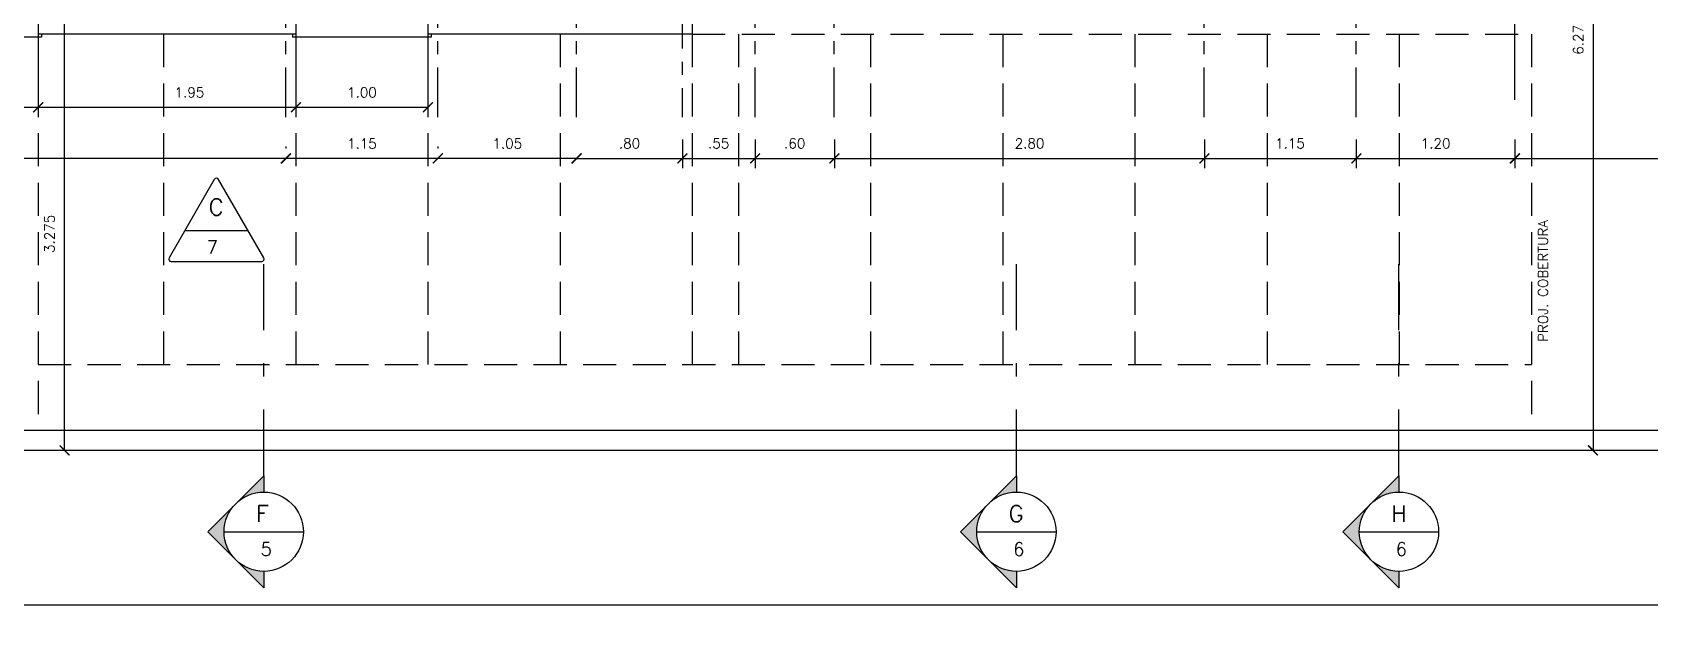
# Model space of a CAD drawing. Header units: millimetres. Extents: x 90.4 to 130, y 123.7 to 148.
# Drawn here: x 111.23 to 123.47, y 123.67 to 128.07 of the extents above; entities that cross this region are included whole.
import ezdxf
from ezdxf.enums import TextEntityAlignment as Align

# ---------------------------------------------------------------- set-up
doc = ezdxf.new("R2010")
doc.units = ezdxf.units.MM
for name, pattern in [('CENTER', [0.6, 0.375, -0.075, 0.075, -0.075]), ('DASHDOT', [1, 0.5, -0.25, 0, -0.25]), ('HIDDEN', [0.375, 0.25, -0.125])]:
    doc.linetypes.add(name, pattern=pattern)
for name, color, linetype in [('COTAS', 1, 'Continuous'), ('EIXOS', 141, 'CENTER'), ('LPROJ', 7, 'HIDDEN'), ('LVISTA02', 1, 'Continuous'), ('NOTAS', 2, 'Continuous'), ('REVEST', 2, 'Continuous')]:
    doc.layers.add(name, color=color, linetype=linetype)
doc.styles.add('100-50', font='romans.shx', dxfattribs={"height": 0.125})
doc.styles.add('60-50', font='romans.shx', dxfattribs={"height": 0.075})
doc.dimstyles.new('50', dxfattribs={"dimtxt": 0.1, "dimasz": 2.5, "dimexe": 1.25, "dimexo": 0.625, "dimgap": 0.075, "dimtad": 1, "dimzin": 0, "dimdsep": 46, "dimtxsty": '60-50', "dimcen": 2.5, "dimclrt": 3, "dimadec": 0, "dimazin": 0, "dimtfac": 1, "dimtmove": 0, "dimatfit": 3, "dimfxl": 1, "dimarcsym": 0})

# ---------------------------------------------------------------- blocks, each defined once
blk = doc.blocks.new('*D2')
at = {"color": 0, "linetype": 'ByBlock'}
blk.add_arc((127.574, 124.912), 0.839, 95.125, 174.875, dxfattribs=at)
for points in [[(127.498, 125.76), (127.499, 125.735), (127.574, 125.751)], [(126.751, 124.986), (126.726, 124.988), (126.735, 124.912)]]:
    blk.add_solid(points, dxfattribs=at)
at = {"layer": 'DEFPOINTS', "color": 0, "linetype": 'ByBlock'}
for p in [(127.574, 134.762), (127.154, 125.638), (127.574, 125.062), (95.974, 124.912), (127.574, 124.912)]:
    blk.add_point(p, dxfattribs=at)
at = {"color": 3, "linetype": 'ByBlock', "insert": (126.901, 125.585), "char_height": 0.075, "attachment_point": 5, "rotation": 45, "style": '60-50'}
blk.add_mtext('90.00°', dxfattribs=at)
blk = doc.blocks.new('_ARCHTICK')
at = {"color": 0, "linetype": 'ByBlock', "const_width": 0.15}
blk.add_lwpolyline([(-0.5, -0.5), (0.5, 0.5)], dxfattribs=at)
blk = doc.blocks.new('*D3')
at = {"color": 0, "linetype": 'ByBlock'}
for p, q in [((114.299, 127.684), (114.299, 127.668)), ((115.349, 127.593), (114.299, 127.593))]:
    blk.add_line(p, q, dxfattribs=at)
at = {"layer": 'DEFPOINTS', "color": 0, "linetype": 'ByBlock'}
for p in [(115.349, 128.062), (114.299, 127.593), (114.299, 127.434)]:
    blk.add_point(p, dxfattribs=at)
at = {"color": 0, "linetype": 'ByBlock', "xscale": 0.075, "yscale": 0.075, "zscale": 0.075, "rotation": 180}
blk.add_blockref('_ARCHTICK', (114.299, 127.593), dxfattribs=at)
at = {"color": 0, "linetype": 'ByBlock', "xscale": 0.075, "yscale": 0.075, "zscale": 0.075}
blk.add_blockref('_ARCHTICK', (115.349, 127.593), dxfattribs=at)
at = {"color": 3, "linetype": 'ByBlock', "insert": (114.824, 127.705), "char_height": 0.075, "attachment_point": 5, "style": '60-50'}
blk.add_mtext('1.05', dxfattribs=at)
blk = doc.blocks.new('*D4')
at = {"color": 0, "linetype": 'ByBlock'}
for p, q in [((113.149, 127.684), (113.149, 127.668)), ((114.299, 127.593), (113.149, 127.593))]:
    blk.add_line(p, q, dxfattribs=at)
at = {"layer": 'DEFPOINTS', "color": 0, "linetype": 'ByBlock'}
for p in [(113.149, 127.593), (113.149, 127.434), (114.299, 127.434)]:
    blk.add_point(p, dxfattribs=at)
at = {"color": 0, "linetype": 'ByBlock', "xscale": 0.075, "yscale": 0.075, "zscale": 0.075, "rotation": 180}
blk.add_blockref('_ARCHTICK', (113.149, 127.593), dxfattribs=at)
at = {"color": 0, "linetype": 'ByBlock', "xscale": 0.075, "yscale": 0.075, "zscale": 0.075}
blk.add_blockref('_ARCHTICK', (114.299, 127.593), dxfattribs=at)
at = {"color": 3, "linetype": 'ByBlock', "insert": (113.724, 127.705), "char_height": 0.075, "attachment_point": 5, "style": '60-50'}
blk.add_mtext('1.15', dxfattribs=at)
blk = doc.blocks.new('*D5')
at = {"color": 0, "linetype": 'ByBlock'}
for p, q in [((105.349, 127.357), (105.349, 127.046)), ((113.149, 127.121), (105.349, 127.121))]:
    blk.add_line(p, q, dxfattribs=at)
at = {"layer": 'DEFPOINTS', "color": 0, "linetype": 'ByBlock'}
for p in [(105.349, 127.607), (105.349, 127.121), (113.149, 126.962)]:
    blk.add_point(p, dxfattribs=at)
at = {"color": 0, "linetype": 'ByBlock', "xscale": 0.075, "yscale": 0.075, "zscale": 0.075, "rotation": 180}
blk.add_blockref('_ARCHTICK', (105.349, 127.121), dxfattribs=at)
at = {"color": 0, "linetype": 'ByBlock', "xscale": 0.075, "yscale": 0.075, "zscale": 0.075}
blk.add_blockref('_ARCHTICK', (113.149, 127.121), dxfattribs=at)
at = {"color": 3, "linetype": 'ByBlock', "insert": (109.249, 127.233), "char_height": 0.075, "attachment_point": 5, "style": '60-50'}
blk.add_mtext('7.80', dxfattribs=at)
blk = doc.blocks.new('*D10')
at = {"color": 0, "linetype": 'ByBlock'}
for p, q in [((92.374, 124.107), (92.374, 123.669)), ((127.574, 124.107), (127.574, 123.669)), ((92.374, 123.744), (127.574, 123.744))]:
    blk.add_line(p, q, dxfattribs=at)
at = {"layer": 'DEFPOINTS', "color": 0, "linetype": 'ByBlock'}
for p in [(92.374, 124.182), (127.574, 124.182), (127.574, 123.744)]:
    blk.add_point(p, dxfattribs=at)
at = {"color": 0, "linetype": 'ByBlock', "xscale": 0.075, "yscale": 0.075, "zscale": 0.075, "rotation": 180}
blk.add_blockref('_ARCHTICK', (92.374, 123.744), dxfattribs=at)
at = {"color": 0, "linetype": 'ByBlock', "xscale": 0.075, "yscale": 0.075, "zscale": 0.075}
blk.add_blockref('_ARCHTICK', (127.574, 123.744), dxfattribs=at)
at = {"color": 3, "linetype": 'ByBlock', "insert": (109.974, 123.857), "char_height": 0.075, "attachment_point": 5, "style": '60-50'}
blk.add_mtext('35.20', dxfattribs=at)
blk = doc.blocks.new('*D37')
at = {"color": 0, "linetype": 'ByBlock'}
for p, q in [((123.04, 131.187), (123.04, 124.912)), ((122.986, 124.912), (122.965, 124.912))]:
    blk.add_line(p, q, dxfattribs=at)
at = {"layer": 'DEFPOINTS', "color": 0, "linetype": 'ByBlock'}
for p in [(123.04, 131.187), (123.04, 124.912), (123.061, 124.912)]:
    blk.add_point(p, dxfattribs=at)
at = {"color": 0, "linetype": 'ByBlock', "xscale": 0.075, "yscale": 0.075, "zscale": 0.075}
for p, rotation in [((123.04, 131.187), 90), ((123.04, 124.912), 270)]:
    blk.add_blockref('_ARCHTICK', p, dxfattribs=dict(at, rotation=rotation))
at = {"color": 3, "linetype": 'ByBlock', "insert": (122.928, 128.05), "char_height": 0.075, "attachment_point": 5, "rotation": 90, "style": '60-50'}
blk.add_mtext('6.275', dxfattribs=at)
blk = doc.blocks.new('*D38')
at = {"color": 0, "linetype": 'ByBlock'}
for p, q in [((111.821, 128.187), (111.587, 128.187)), ((111.662, 124.912), (111.662, 128.187)), ((111.821, 124.912), (111.587, 124.912))]:
    blk.add_line(p, q, dxfattribs=at)
at = {"layer": 'DEFPOINTS', "color": 0, "linetype": 'ByBlock'}
for p in [(111.662, 128.187), (111.896, 128.187), (111.896, 124.912)]:
    blk.add_point(p, dxfattribs=at)
at = {"color": 0, "linetype": 'ByBlock', "xscale": 0.075, "yscale": 0.075, "zscale": 0.075}
for p, rotation in [((111.662, 128.187), 90), ((111.662, 124.912), 270)]:
    blk.add_blockref('_ARCHTICK', p, dxfattribs=dict(at, rotation=rotation))
at = {"color": 3, "linetype": 'ByBlock', "insert": (111.549, 126.55), "char_height": 0.075, "attachment_point": 5, "rotation": 90, "style": '60-50'}
blk.add_mtext('3.275', dxfattribs=at)
blk = doc.blocks.new('*D63')
at = {"color": 0, "linetype": 'ByBlock'}
for p, q in [((116.149, 127.633), (116.149, 127.414)), ((115.349, 127.489), (116.149, 127.489))]:
    blk.add_line(p, q, dxfattribs=at)
at = {"layer": 'DEFPOINTS', "color": 0, "linetype": 'ByBlock'}
for p in [(116.149, 127.708), (115.349, 127.489), (116.149, 127.489)]:
    blk.add_point(p, dxfattribs=at)
at = {"color": 0, "linetype": 'ByBlock', "xscale": 0.075, "yscale": 0.075, "zscale": 0.075, "rotation": 180}
blk.add_blockref('_ARCHTICK', (115.349, 127.489), dxfattribs=at)
at = {"color": 0, "linetype": 'ByBlock', "xscale": 0.075, "yscale": 0.075, "zscale": 0.075}
blk.add_blockref('_ARCHTICK', (116.149, 127.489), dxfattribs=at)
at = {"color": 3, "linetype": 'ByBlock', "insert": (115.749, 127.602), "char_height": 0.075, "attachment_point": 5, "style": '60-50'}
blk.add_mtext('.80', dxfattribs=at)
blk = doc.blocks.new('*D64')
at = {"color": 0, "linetype": 'ByBlock'}
for p, q in [((116.699, 127.633), (116.699, 127.414)), ((116.149, 127.489), (116.699, 127.489))]:
    blk.add_line(p, q, dxfattribs=at)
at = {"layer": 'DEFPOINTS', "color": 0, "linetype": 'ByBlock'}
for p in [(116.149, 127.708), (116.699, 127.708), (116.699, 127.489)]:
    blk.add_point(p, dxfattribs=at)
at = {"color": 0, "linetype": 'ByBlock', "xscale": 0.075, "yscale": 0.075, "zscale": 0.075, "rotation": 180}
blk.add_blockref('_ARCHTICK', (116.149, 127.489), dxfattribs=at)
at = {"color": 0, "linetype": 'ByBlock', "xscale": 0.075, "yscale": 0.075, "zscale": 0.075}
blk.add_blockref('_ARCHTICK', (116.699, 127.489), dxfattribs=at)
at = {"color": 3, "linetype": 'ByBlock', "insert": (116.424, 127.602), "char_height": 0.075, "attachment_point": 5, "style": '60-50'}
blk.add_mtext('.55', dxfattribs=at)
blk = doc.blocks.new('*D65')
at = {"color": 0, "linetype": 'ByBlock'}
for p, q in [((117.299, 127.633), (117.299, 127.414)), ((116.699, 127.489), (117.299, 127.489))]:
    blk.add_line(p, q, dxfattribs=at)
at = {"layer": 'DEFPOINTS', "color": 0, "linetype": 'ByBlock'}
for p in [(116.699, 127.708), (117.299, 127.708), (117.299, 127.489)]:
    blk.add_point(p, dxfattribs=at)
at = {"color": 0, "linetype": 'ByBlock', "xscale": 0.075, "yscale": 0.075, "zscale": 0.075, "rotation": 180}
blk.add_blockref('_ARCHTICK', (116.699, 127.489), dxfattribs=at)
at = {"color": 0, "linetype": 'ByBlock', "xscale": 0.075, "yscale": 0.075, "zscale": 0.075}
blk.add_blockref('_ARCHTICK', (117.299, 127.489), dxfattribs=at)
at = {"color": 3, "linetype": 'ByBlock', "insert": (116.999, 127.602), "char_height": 0.075, "attachment_point": 5, "style": '60-50'}
blk.add_mtext('.60', dxfattribs=at)
blk = doc.blocks.new('*D66')
at = {"color": 0, "linetype": 'ByBlock'}
for p, q in [((120.099, 127.633), (120.099, 127.414)), ((117.299, 127.489), (120.099, 127.489))]:
    blk.add_line(p, q, dxfattribs=at)
at = {"layer": 'DEFPOINTS', "color": 0, "linetype": 'ByBlock'}
for p in [(117.299, 127.708), (120.099, 127.708), (120.099, 127.489)]:
    blk.add_point(p, dxfattribs=at)
at = {"color": 0, "linetype": 'ByBlock', "xscale": 0.075, "yscale": 0.075, "zscale": 0.075, "rotation": 180}
blk.add_blockref('_ARCHTICK', (117.299, 127.489), dxfattribs=at)
at = {"color": 0, "linetype": 'ByBlock', "xscale": 0.075, "yscale": 0.075, "zscale": 0.075}
blk.add_blockref('_ARCHTICK', (120.099, 127.489), dxfattribs=at)
at = {"color": 3, "linetype": 'ByBlock', "insert": (118.776, 127.602), "char_height": 0.075, "attachment_point": 5, "style": '60-50'}
blk.add_mtext('2.80', dxfattribs=at)
blk = doc.blocks.new('*D67')
at = {"color": 0, "linetype": 'ByBlock'}
for p, q in [((121.249, 127.633), (121.249, 127.414)), ((120.099, 127.489), (121.249, 127.489))]:
    blk.add_line(p, q, dxfattribs=at)
at = {"layer": 'DEFPOINTS', "color": 0, "linetype": 'ByBlock'}
for p in [(120.099, 127.708), (121.249, 127.708), (121.249, 127.489)]:
    blk.add_point(p, dxfattribs=at)
at = {"color": 0, "linetype": 'ByBlock', "xscale": 0.075, "yscale": 0.075, "zscale": 0.075, "rotation": 180}
blk.add_blockref('_ARCHTICK', (120.099, 127.489), dxfattribs=at)
at = {"color": 0, "linetype": 'ByBlock', "xscale": 0.075, "yscale": 0.075, "zscale": 0.075}
blk.add_blockref('_ARCHTICK', (121.249, 127.489), dxfattribs=at)
at = {"color": 3, "linetype": 'ByBlock', "insert": (120.747, 127.602), "char_height": 0.075, "attachment_point": 5, "style": '60-50'}
blk.add_mtext('1.15', dxfattribs=at)
blk = doc.blocks.new('*D68')
at = {"color": 0, "linetype": 'ByBlock'}
for p, q in [((122.449, 127.633), (122.449, 127.414)), ((121.249, 127.489), (122.449, 127.489))]:
    blk.add_line(p, q, dxfattribs=at)
at = {"layer": 'DEFPOINTS', "color": 0, "linetype": 'ByBlock'}
for p in [(121.249, 127.708), (122.449, 127.708), (122.449, 127.489)]:
    blk.add_point(p, dxfattribs=at)
at = {"color": 0, "linetype": 'ByBlock', "xscale": 0.075, "yscale": 0.075, "zscale": 0.075, "rotation": 180}
blk.add_blockref('_ARCHTICK', (121.249, 127.489), dxfattribs=at)
at = {"color": 0, "linetype": 'ByBlock', "xscale": 0.075, "yscale": 0.075, "zscale": 0.075}
blk.add_blockref('_ARCHTICK', (122.449, 127.489), dxfattribs=at)
at = {"color": 3, "linetype": 'ByBlock', "insert": (121.849, 127.602), "char_height": 0.075, "attachment_point": 5, "style": '60-50'}
blk.add_mtext('1.20', dxfattribs=at)
blk = doc.blocks.new('*D69')
at = {"color": 0, "linetype": 'ByBlock'}
for p, q in [((127.574, 127.552), (127.574, 127.414)), ((122.449, 127.489), (127.574, 127.489))]:
    blk.add_line(p, q, dxfattribs=at)
at = {"layer": 'DEFPOINTS', "color": 0, "linetype": 'ByBlock'}
for p in [(122.449, 127.708), (127.574, 127.627), (127.574, 127.489)]:
    blk.add_point(p, dxfattribs=at)
at = {"color": 0, "linetype": 'ByBlock', "xscale": 0.075, "yscale": 0.075, "zscale": 0.075, "rotation": 180}
blk.add_blockref('_ARCHTICK', (122.449, 127.489), dxfattribs=at)
at = {"color": 0, "linetype": 'ByBlock', "xscale": 0.075, "yscale": 0.075, "zscale": 0.075}
blk.add_blockref('_ARCHTICK', (127.574, 127.489), dxfattribs=at)
at = {"color": 3, "linetype": 'ByBlock', "insert": (125.011, 127.602), "char_height": 0.075, "attachment_point": 5, "style": '60-50'}
blk.add_mtext('5.125', dxfattribs=at)
blk = doc.blocks.new('*D78')
at = {"color": 0, "linetype": 'ByBlock'}
for p, q in [((123.755, 131.062), (123.755, 130.033)), ((122.449, 127.564), (122.449, 130.183)), ((122.449, 130.108), (123.755, 130.108))]:
    blk.add_line(p, q, dxfattribs=at)
at = {"layer": 'DEFPOINTS', "color": 0, "linetype": 'ByBlock'}
for p in [(123.755, 131.137), (123.755, 130.108), (122.449, 127.489)]:
    blk.add_point(p, dxfattribs=at)
at = {"color": 0, "linetype": 'ByBlock', "xscale": 0.075, "yscale": 0.075, "zscale": 0.075, "rotation": 180}
blk.add_blockref('_ARCHTICK', (122.449, 130.108), dxfattribs=at)
at = {"color": 0, "linetype": 'ByBlock', "xscale": 0.075, "yscale": 0.075, "zscale": 0.075}
blk.add_blockref('_ARCHTICK', (123.755, 130.108), dxfattribs=at)
at = {"color": 3, "linetype": 'ByBlock', "insert": (123.278, 130.221), "char_height": 0.075, "attachment_point": 5, "style": '60-50'}
blk.add_mtext('1.305', dxfattribs=at)
blk = doc.blocks.new('*D113')
at = {"color": 0, "linetype": 'ByBlock'}
for p, q in [((111.274, 127.962), (111.274, 127.433)), ((105.424, 127.508), (111.274, 127.508))]:
    blk.add_line(p, q, dxfattribs=at)
at = {"layer": 'DEFPOINTS', "color": 0, "linetype": 'ByBlock'}
for p in [(105.424, 128.062), (111.274, 128.037), (111.274, 127.508)]:
    blk.add_point(p, dxfattribs=at)
at = {"color": 0, "linetype": 'ByBlock', "xscale": 0.075, "yscale": 0.075, "zscale": 0.075, "rotation": 180}
blk.add_blockref('_ARCHTICK', (105.424, 127.508), dxfattribs=at)
at = {"color": 0, "linetype": 'ByBlock', "xscale": 0.075, "yscale": 0.075, "zscale": 0.075}
blk.add_blockref('_ARCHTICK', (111.274, 127.508), dxfattribs=at)
at = {"color": 3, "linetype": 'ByBlock', "insert": (108.349, 127.62), "char_height": 0.075, "attachment_point": 5, "style": '60-50'}
blk.add_mtext('5.85', dxfattribs=at)
blk = doc.blocks.new('*D114')
at = {"color": 0, "linetype": 'ByBlock'}
for p, q in [((113.224, 127.962), (113.224, 127.433)), ((111.274, 127.508), (113.224, 127.508))]:
    blk.add_line(p, q, dxfattribs=at)
at = {"layer": 'DEFPOINTS', "color": 0, "linetype": 'ByBlock'}
for p in [(113.224, 128.037), (111.274, 127.508), (113.224, 127.508)]:
    blk.add_point(p, dxfattribs=at)
at = {"color": 0, "linetype": 'ByBlock', "xscale": 0.075, "yscale": 0.075, "zscale": 0.075, "rotation": 180}
blk.add_blockref('_ARCHTICK', (111.274, 127.508), dxfattribs=at)
at = {"color": 0, "linetype": 'ByBlock', "xscale": 0.075, "yscale": 0.075, "zscale": 0.075}
blk.add_blockref('_ARCHTICK', (113.224, 127.508), dxfattribs=at)
at = {"color": 3, "linetype": 'ByBlock', "insert": (112.419, 127.62), "char_height": 0.075, "attachment_point": 5, "style": '60-50'}
blk.add_mtext('1.95', dxfattribs=at)
blk = doc.blocks.new('*D115')
at = {"color": 0, "linetype": 'ByBlock'}
for p, q in [((114.224, 127.962), (114.224, 127.433)), ((113.224, 127.508), (114.224, 127.508))]:
    blk.add_line(p, q, dxfattribs=at)
at = {"layer": 'DEFPOINTS', "color": 0, "linetype": 'ByBlock'}
for p in [(113.224, 128.037), (114.224, 128.037), (114.224, 127.508)]:
    blk.add_point(p, dxfattribs=at)
at = {"color": 0, "linetype": 'ByBlock', "xscale": 0.075, "yscale": 0.075, "zscale": 0.075, "rotation": 180}
blk.add_blockref('_ARCHTICK', (113.224, 127.508), dxfattribs=at)
at = {"color": 0, "linetype": 'ByBlock', "xscale": 0.075, "yscale": 0.075, "zscale": 0.075}
blk.add_blockref('_ARCHTICK', (114.224, 127.508), dxfattribs=at)
at = {"color": 3, "linetype": 'ByBlock', "insert": (113.724, 127.62), "char_height": 0.075, "attachment_point": 5, "style": '60-50'}
blk.add_mtext('1.00', dxfattribs=at)

msp = doc.modelspace()

# ---------------------------------------------------------------- hatches: boundary and pattern name
at = {"layer": 'NOTAS'}
h = msp.add_hatch(color=1, dxfattribs=at)
h.paths.add_polyline_path([(112.7691, 124.5085), (112.557, 124.2964), (112.7691, 124.0843, -0.4142136)])
h.paths.add_polyline_path([(112.7691, 124.0843), (112.9813, 123.8721), (112.9813, 123.9964, -0.1989124)])
h.paths.add_polyline_path([(112.9813, 124.5964), (112.9813, 124.7207), (112.7691, 124.5085, -0.1989124)])
h = msp.add_hatch(color=1, dxfattribs=at)
h.paths.add_polyline_path([(118.4647, 124.5085), (118.2525, 124.2964), (118.4647, 124.0843, -0.4142136)])
h.paths.add_polyline_path([(118.4647, 124.0843), (118.6768, 123.8721), (118.6768, 123.9964, -0.1989124)])
h.paths.add_polyline_path([(118.6768, 124.5964), (118.6768, 124.7207), (118.4647, 124.5085, -0.1989124)])
h = msp.add_hatch(color=1, dxfattribs=at)
h.paths.add_polyline_path([(121.3594, 124.5085), (121.1473, 124.2964), (121.3594, 124.0843, -0.4142136)])
h.paths.add_polyline_path([(121.3594, 124.0843), (121.5715, 123.8721), (121.5715, 123.9964, -0.1989124)])
h.paths.add_polyline_path([(121.5715, 124.5964), (121.5715, 124.7207), (121.3594, 124.5085, -0.1989124)])

# ---------------------------------------------------------------- linework, layer by layer
at = {"layer": 'EIXOS'}
for p, q in [((117.2986, 127.4336), (117.2986, 140.9334)), ((120.0986, 127.4336), (120.0986, 140.9334)), ((122.4486, 127.7083), (122.4486, 140.9334)), ((114.2986, 127.4336), (114.2986, 135.2913)), ((113.1486, 127.4336), (113.1486, 134.3112)), ((121.2486, 127.4336), (121.2486, 134.2694)), ((116.6986, 127.4336), (116.6986, 134.2139)), ((116.1486, 131.7027), (116.1486, 127.4336)), ((115.3486, 127.4336), (115.3486, 130.5932))]:
    msp.add_line(p, q, dxfattribs=at)
at = {"layer": 'LPROJ'}
for p, q in [((122.5736, 131.0621), (122.5736, 125.0621)), ((111.2736, 128.0621), (111.2736, 125.0621)), ((112.2236, 128.0621), (112.2236, 125.5621)), ((113.2236, 128.0621), (113.2236, 125.5621)), ((114.2236, 128.0621), (114.2236, 125.5621)), ((115.2236, 128.0621), (115.2236, 125.5621)), ((116.2236, 128.0621), (122.5736, 128.0621)), ((116.2236, 128.0621), (116.2236, 125.5621)), ((116.5736, 128.0621), (116.5736, 125.5621)), ((117.5736, 128.0621), (117.5736, 125.5621)), ((118.5736, 128.0621), (118.5736, 125.5621)), ((119.5736, 128.0621), (119.5736, 125.5621)), ((120.5736, 128.0621), (120.5736, 125.5621)), ((121.5736, 128.0621), (121.5736, 125.5621)), ((111.2736, 125.5621), (122.5736, 125.5621))]:
    msp.add_line(p, q, dxfattribs=at)
at = {"layer": 'LVISTA02'}
for p, q in [((111.2986, 128.0371), (105.3986, 128.0371)), ((111.2986, 128.0621), (111.2986, 128.0371)), ((113.1986, 128.0621), (113.1986, 128.0371)), ((114.2486, 128.0371), (113.1986, 128.0371)), ((114.2486, 128.0621), (114.2486, 128.0371))]:
    msp.add_line(p, q, dxfattribs=at)
at = {"layer": 'LVISTA02', "color": 2}
for p, q in [((127.5736, 125.0621), (96.0767, 125.0621)), ((127.5736, 124.9121), (95.9737, 124.9121))]:
    msp.add_line(p, q, dxfattribs=at)
at = {"layer": 'NOTAS', "color": 1, "ltscale": 0.5}
for p, q in [((112.3839, 126.5761), (112.8624, 126.5761)), ((112.6813, 124.2964), (113.2813, 124.2964)), ((118.3768, 124.2964), (118.9768, 124.2964)), ((121.2715, 124.2964), (121.8715, 124.2964))]:
    msp.add_line(p, q, dxfattribs=at)
at = {"layer": 'NOTAS', "color": 5, "linetype": 'DASHDOT'}
for p, q in [((112.9813, 124.7207), (112.9813, 126.3392)), ((118.6768, 124.7207), (118.6768, 126.3392)), ((121.5715, 124.7207), (121.5715, 126.3392))]:
    msp.add_line(p, q, dxfattribs=at)
at = {"layer": 'NOTAS', "color": 2, "ltscale": 0.5}
msp.add_lwpolyline([(112.9819, 126.3691), (112.6394, 126.9624, 0.5773503), (112.6069, 126.9624), (112.2644, 126.3691, 0.5773503), (112.2806, 126.341), (112.9657, 126.341, 0.5773503)], format="xyb", close=True, dxfattribs=at)
at = {"layer": 'NOTAS', "color": 1, "ltscale": 0.5}
for points in [[(112.9813, 123.9964), (112.9813, 123.8721), (112.557, 124.2964), (112.9813, 124.7207), (112.9813, 124.5964)], [(118.6768, 123.9964), (118.6768, 123.8721), (118.2525, 124.2964), (118.6768, 124.7207), (118.6768, 124.5964)], [(121.5715, 123.9964), (121.5715, 123.8721), (121.1473, 124.2964), (121.5715, 124.7207), (121.5715, 124.5964)]]:
    msp.add_lwpolyline(points, dxfattribs=at)
at = {"layer": 'NOTAS', "color": 2, "ltscale": 0.5}
for centre in [(112.9813, 124.2964), (118.6768, 124.2964), (121.5715, 124.2964)]:
    msp.add_circle(centre, 0.3, dxfattribs=at)
at = {"layer": 'REVEST'}
for p, q in [((111.2736, 128.3121), (111.2736, 128.0621)), ((113.2236, 128.3121), (113.2236, 128.0621)), ((114.2236, 128.3121), (114.2236, 128.0621)), ((116.2236, 128.3121), (116.2236, 128.0621)), ((113.2236, 128.0621), (111.2736, 128.0621)), ((116.2236, 128.0621), (114.2236, 128.0621))]:
    msp.add_line(p, q, dxfattribs=at)

# ---------------------------------------------------------------- texts
at = {"layer": 'NOTAS', "color": 5, "ltscale": 0.5, "style": '100-50'}
for s, p in [('C', (112.5649, 126.6903)), ('F', (112.9225, 124.371)), ('G', (118.6181, 124.371)), ('H', (121.5128, 124.371))]:
    msp.add_text(s, height=0.125, dxfattribs=at).set_placement(p)
at = {"layer": 'NOTAS', "color": 1, "style": '60-50'}
msp.add_text('PROJ. COBERTURA', height=0.075, rotation=90, dxfattribs=at).set_placement((122.6989, 125.7321))
at = {"layer": 'NOTAS', "color": 2, "ltscale": 0.5, "style": '100-50'}
msp.add_text('7', height=0.1, dxfattribs=at).set_placement((112.5493, 126.3996))
for s, p in [('5', (113.0001, 124.1153)), ('6', (118.6949, 124.1153)), ('6', (121.5896, 124.1153))]:
    msp.add_text(s, height=0.1, dxfattribs=at).set_placement(p, align=Align.CENTER)

# ---------------------------------------------------------------- dimensions: what is measured, and where the dimension line sits
at = {"layer": 'COTAS'}
dim = msp.add_angular_dim_2l(base=(127.1543, 125.6385), line1=((127.5736, 125.0621), (127.5736, 134.7621)), line2=((127.5736, 124.9121), (95.9737, 124.9121)), dimstyle='50', override={"dimasz": 0.075, "dimexe": 0.075, "dimexo": 0.25, "dimzin": 4, "dimadec": 2, "dimazin": 1, "dimtmove": 2}, dxfattribs=at)
dim.commit()
dim.dimension.update_dxf_attribs({"geometry": '*D2', "text_midpoint": (126.901, 125.5847)})
dim = msp.add_linear_dim(base=(123.0404, 124.9121), p1=(123.0404, 131.1871), p2=(123.0611, 124.9121), angle=90, dimstyle='50', override={"dimasz": 0.075, "dimexe": 0.075, "dimexo": 0.075, "dimdec": 3, "dimzin": 4, "dimblk1": 'ARCHTICK', "dimblk2": 'ARCHTICK', "dimsah": 1, "dimtmove": 2}, dxfattribs=at)
dim.commit()
dim.dimension.update_dxf_attribs({"geometry": '*D37', "text_midpoint": (122.9279, 128.0496)})
dim = msp.add_linear_dim(base=(123.7547, 130.108), p1=(122.4486, 127.489), p2=(123.7547, 131.1371), text='1.305', dimstyle='50', override={"dimasz": 0.075, "dimexe": 0.075, "dimexo": 0.075, "dimdec": 3, "dimzin": 4, "dimblk1": 'ARCHTICK', "dimblk2": 'ARCHTICK', "dimsah": 1, "dimtmove": 2}, dxfattribs=at)
dim.commit()
dim.dimension.update_dxf_attribs({"geometry": '*D78', "text_midpoint": (123.2781, 130.2205), "dimtype": 160})
dim = msp.add_linear_dim(base=(111.4732, 128.1871), p1=(111.7079, 124.9121), p2=(111.7079, 128.1871), angle=90, dimstyle='50', override={"dimasz": 0.075, "dimexe": 0.075, "dimexo": 0.075, "dimdec": 3, "dimzin": 4, "dimblk1": 'ARCHTICK', "dimblk2": 'ARCHTICK', "dimsah": 1, "dimtmove": 2}, dxfattribs=at)
dim.commit()
dim.dimension.update_dxf_attribs({"geometry": '*D38', "text_midpoint": (111.3607, 126.5496), "insert": (-0.1884, 0)})
for base, p1, p2, override, picture, middle in [((111.2736, 127.5079), (105.4236, 128.0621), (111.2736, 128.0371), {"dimasz": 0.075, "dimexe": 0.075, "dimexo": 0.075, "dimzin": 4, "dimblk1": 'ARCHTICK', "dimblk2": 'ARCHTICK', "dimsah": 1, "dimse1": 1, "dimtofl": 0, "dimtmove": 2}, '*D113', (108.3486, 127.6204)), ((114.2236, 127.5079), (113.2236, 128.0371), (114.2236, 128.0371), {"dimasz": 0.075, "dimexe": 0.075, "dimexo": 0.075, "dimzin": 4, "dimblk1": 'ARCHTICK', "dimblk2": 'ARCHTICK', "dimsah": 1, "dimse1": 1, "dimtofl": 0, "dimtmove": 2}, '*D115', (113.7236, 127.6204)), ((105.3486, 127.121), (113.1486, 126.9618), (105.3486, 127.6075), {"dimasz": 0.075, "dimexe": 0.075, "dimexo": 0.25, "dimzin": 4, "dimblk1": 'ARCHTICK', "dimblk2": 'ARCHTICK', "dimsah": 1, "dimse1": 1, "dimtmove": 2}, '*D5', (109.2486, 127.2335)), ((127.5736, 123.7444), (92.3736, 124.1823), (127.5736, 124.1823), {"dimasz": 0.075, "dimexe": 0.075, "dimexo": 0.075, "dimzin": 4, "dimblk1": 'ARCHTICK', "dimblk2": 'ARCHTICK', "dimsah": 1, "dimtmove": 2}, '*D10', (109.9736, 123.8569))]:
    dim = msp.add_linear_dim(base=base, p1=p1, p2=p2, dimstyle='50', override=override, dxfattribs=at)
    dim.commit()
    dim.dimension.update_dxf_attribs({"geometry": picture, "text_midpoint": middle})
dim = msp.add_linear_dim(base=(113.2236, 127.5079), p1=(111.2736, 127.5079), p2=(113.2236, 128.0371), dimstyle='50', override={"dimasz": 0.075, "dimexe": 0.075, "dimexo": 0.075, "dimzin": 4, "dimblk1": 'ARCHTICK', "dimblk2": 'ARCHTICK', "dimsah": 1, "dimse1": 1, "dimtofl": 0, "dimtmove": 2}, dxfattribs=at)
dim.commit()
dim.dimension.update_dxf_attribs({"geometry": '*D114', "text_midpoint": (112.4191, 127.6204), "dimtype": 160})
for base, p1, p2, override, picture, middle, set_off in [((114.2986, 127.121), (115.3486, 127.5903), (114.2986, 126.9618), {"dimasz": 0.075, "dimexe": 0.075, "dimexo": 0.25, "dimzin": 4, "dimblk1": 'ARCHTICK', "dimblk2": 'ARCHTICK', "dimsah": 1, "dimse1": 1, "dimtmove": 2}, '*D3', (114.8236, 127.2335), (0, -0.4718)), ((113.1486, 127.121), (114.2986, 126.9618), (113.1486, 126.9618), {"dimasz": 0.075, "dimexe": 0.075, "dimexo": 0.25, "dimzin": 4, "dimblk1": 'ARCHTICK', "dimblk2": 'ARCHTICK', "dimsah": 1, "dimse1": 1, "dimtmove": 2}, '*D4', (113.7236, 127.2335), (0, -0.4718)), ((116.1486, 127.121), (115.3486, 127.121), (116.1486, 127.3403), {"dimasz": 0.075, "dimexe": 0.075, "dimexo": 0.075, "dimzin": 4, "dimblk1": 'ARCHTICK', "dimblk2": 'ARCHTICK', "dimsah": 1, "dimtmove": 2}, '*D63', (115.7486, 127.2335), (0, -0.3681)), ((116.6986, 127.121), (116.1486, 127.3403), (116.6986, 127.3403), {"dimasz": 0.075, "dimexe": 0.075, "dimexo": 0.075, "dimzin": 4, "dimblk1": 'ARCHTICK', "dimblk2": 'ARCHTICK', "dimsah": 1, "dimse1": 1, "dimtmove": 2}, '*D64', (116.4236, 127.2335), (0, -0.3681)), ((117.2986, 127.121), (116.6986, 127.3403), (117.2986, 127.3403), {"dimasz": 0.075, "dimexe": 0.075, "dimexo": 0.075, "dimzin": 4, "dimblk1": 'ARCHTICK', "dimblk2": 'ARCHTICK', "dimsah": 1, "dimse1": 1, "dimtmove": 2}, '*D65', (116.9986, 127.2335), (0, -0.3681)), ((122.4486, 127.121), (121.2486, 127.3403), (122.4486, 127.3403), {"dimasz": 0.075, "dimexe": 0.075, "dimexo": 0.075, "dimzin": 4, "dimblk1": 'ARCHTICK', "dimblk2": 'ARCHTICK', "dimsah": 1, "dimse1": 1, "dimtmove": 2}, '*D68', (121.8486, 127.2335), (0, -0.3681)), ((127.5736, 127.121), (122.4486, 127.3403), (127.5736, 127.2593), {"dimasz": 0.075, "dimexe": 0.075, "dimexo": 0.075, "dimdec": 3, "dimzin": 4, "dimblk1": 'ARCHTICK', "dimblk2": 'ARCHTICK', "dimsah": 1, "dimse1": 1, "dimtmove": 2}, '*D69', (125.0111, 127.2335), (0, -0.3681))]:
    dim = msp.add_linear_dim(base=base, p1=p1, p2=p2, dimstyle='50', override=override, dxfattribs=at)
    dim.commit()
    dim.dimension.update_dxf_attribs({"geometry": picture, "text_midpoint": middle, "insert": set_off})
for base, p1, p2, picture, middle in [((120.0986, 127.121), (117.2986, 127.3403), (120.0986, 127.3403), '*D66', (118.7759, 127.2335)), ((121.2486, 127.121), (120.0986, 127.3403), (121.2486, 127.3403), '*D67', (120.7471, 127.2335))]:
    dim = msp.add_linear_dim(base=base, p1=p1, p2=p2, dimstyle='50', override={"dimasz": 0.075, "dimexe": 0.075, "dimexo": 0.075, "dimzin": 4, "dimblk1": 'ARCHTICK', "dimblk2": 'ARCHTICK', "dimsah": 1, "dimse1": 1, "dimtmove": 2}, dxfattribs=at)
    dim.commit()
    dim.dimension.update_dxf_attribs({"geometry": picture, "text_midpoint": middle, "dimtype": 160, "insert": (0, -0.3681)})

doc.saveas('drawing.dxf')
